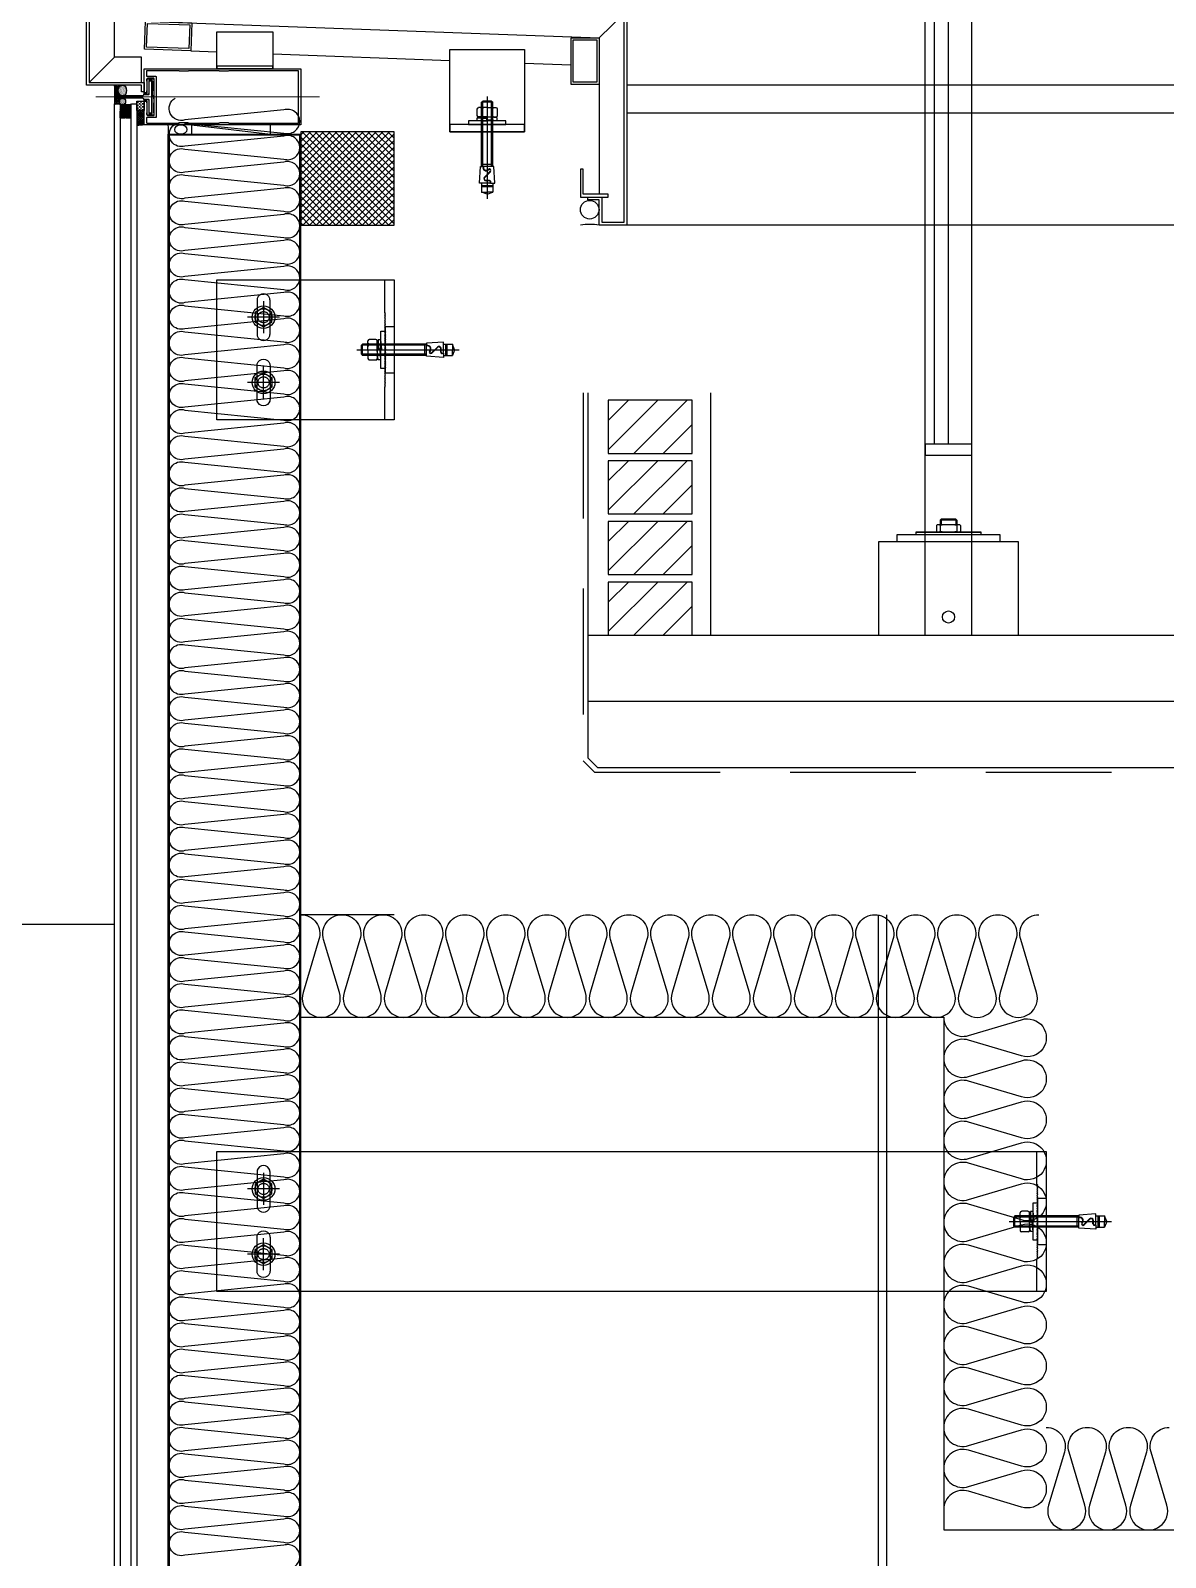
# Model space of a CAD drawing. Header units: millimetres. Extents: x 17311 to 801382, y -242618 to -104888.
# Drawn here: x 78705 to 79923, y -144168 to -142529 of the extents above; entities that cross this region are included whole.
import ezdxf

# ---------------------------------------------------------------- set-up
doc = ezdxf.new("R2010")
doc.units = ezdxf.units.MM
doc.header["$LTSCALE"] = 250
for name, pattern in [('CENTER2', [28.575, 19.05, -3.175, 3.175, -3.175]), ('HID', [2.8, 1.8, -1]), ('HIDDEN', [9.525, 6.35, -3.175])]:
    doc.linetypes.add(name, pattern=pattern)
for name, color, linetype in [('A-CEIL_EL', 8, 'Continuous'), ('A-ELE-8', 8, 'Continuous'), ('A-ETC', 8, 'Continuous'), ('A-ETC-8', 8, 'Continuous'), ('A-FIN', 6, 'Continuous'), ('A-FIN-8', 8, 'Continuous'), ('A-FIN-9', 7, 'Continuous'), ('A-HAT', 252, 'Continuous'), ('A-HAT-WIREMESH', 9, 'g_mesh'), ('A-WALL', 3, 'Continuous'), ('A-WIN', 4, 'Continuous'), ('A-WP', 1, 'HID'), ('B-AR', 7, 'Continuous'), ('EGI', 6, 'Continuous'), ('fastener', 1, 'Continuous'), ('GLASS', 7, 'Continuous'), ('ISL', 251, 'Continuous'), ('polyamide', 6, 'Continuous'), ('S-TEEL', 4, 'Continuous'), ('SEALANT', 252, 'Continuous'), ('W200', 7, 'Continuous')]:
    doc.layers.add(name, color=color, linetype=linetype)
doc.layers.add('CEN', color=1, linetype='Continuous', lineweight=9)
doc.styles.add('Gdim', font='')
doc.styles.get('Gdim').set_extended_font_data('Dotum')
doc.linetypes.add('g_mesh', pattern='A,10,-0.8,["X",Gdim,S=0.6,R=0,X=-0.15,Y=-0.3],-0.8', length=11.6)
pattern_1 = [(90, (-425974.36132, 38655.42335), (-0.15875, 0.079375), [0, -0.15875])]

# ---------------------------------------------------------------- blocks, each defined once
blk = doc.blocks.new('A$Cd1522425')
at = {"layer": 'GLASS', "transparency": 33554687}
h = blk.add_hatch(dxfattribs=at)
h.set_pattern_fill('ANSI37', color=253, scale=10, angle=90, style=0)
h.set_pattern_definition([(315, (-508016.3903, -48556.2235), (0.8838834765, 0.8838834765), []), (45, (-508016.3903, -48556.2235), (-0.8838834765, 0.8838834765), [])])
h.paths.add_polyline_path([(38, -8.5, -0.198912), (38.3, -7.8, -0.112366), (25.7, -7.8, -0.198912), (26, -8.5), (26, -15.5), (27.1, -15.5), (27.1, -16.2, -0.414214), (27.8, -15.5), (36.3, -15.5, -0.414035), (37, -16.2), (37, -15.5), (38, -15.5)])
at = {"layer": 'SEALANT', "transparency": 33554687}
h = blk.add_hatch(dxfattribs=at)
h.set_pattern_fill('DOTS', color=253, scale=0.5)
h.set_pattern_definition([(360, (-494319.9528, 247536.4127), (0.396875, 0.79375), [0, -0.79375])])
edge = h.paths.add_edge_path()
edge.add_line((28.6, 1.5), (27.7, 1.6))
edge.add_line((27.7, 1.6), (26.8, 1.9))
edge.add_line((26.8, 1.9), (26, 2.3))
edge.add_line((26, 2.3), (25.3, 2.9))
edge.add_line((25.3, 2.9), (24.7, 3.6))
edge.add_line((24.7, 3.6), (24.2, 4.5))
edge.add_line((24.2, 4.5), (23.9, 5.4))
edge.add_line((23.9, 5.4), (23.8, 6.4))
edge.add_line((23.8, 6.4), (23.8, 7.4))
edge.add_line((23.8, 7.4), (23.9, 8.3))
edge.add_line((23.9, 8.3), (24.2, 9.3))
edge.add_line((24.2, 9.3), (24.7, 10.1))
edge.add_line((24.7, 10.1), (25.3, 10.8))
edge.add_line((25.3, 10.8), (26, 11.4))
edge.add_line((26, 11.4), (26.8, 11.9))
edge.add_line((26.8, 11.9), (27.7, 12.2))
edge.add_line((27.7, 12.2), (28.6, 12.2))
edge.add_line((28.6, 12.2), (28.6, 12.5))
edge.add_line((28.6, 12.5), (20, 12.5))
edge.add_arc((-80.5, 2), 101, -5.8538, 5.9479, ccw=False)
edge.add_arc((21, -8.5), 1, 90, 169.4027, ccw=False)
edge.add_line((21, -7.5), (25, -7.5))
edge.add_arc((33.7, 29.5), 38.1, 256.7521, 258.294)
edge.add_line((26, -7.7), (26, -1.5))
edge.add_line((26, -1.5), (24.2, -1.5))
edge.add_arc((24.2, 0), 1.5, 89.9999, 269.9999, ccw=False)
edge.add_line((24.2, 1.5), (28.6, 1.5))
h = blk.add_hatch(dxfattribs=at)
h.set_pattern_fill('DOTS', color=253, scale=0.5)
h.set_pattern_definition([(360, (-494319.9528, 247536.4127), (0.396875, 0.79375), [0, -0.79375])])
edge = h.paths.add_edge_path()
edge.add_line((24.7, 10.1), (25.3, 10.8))
edge.add_line((25.3, 10.8), (25.3, 10.8))
edge.add_line((25.3, 10.8), (26.9, 11.9))
edge.add_line((26.9, 11.9), (28.6, 12.5))
edge.add_line((28.6, 12.5), (20, 12.5))
edge.add_arc((-80.5, 2), 101, -5.8538, 5.9479, ccw=False)
edge.add_arc((21, -8.5), 1, 90, 169.4027, ccw=False)
edge.add_line((21, -7.5), (25, -7.5))
edge.add_arc((33.7, 29.5), 38.1, 256.7521, 258.294)
edge.add_line((26, -7.7), (26, -1.5))
edge.add_line((26, -1.5), (24.2, -1.5))
edge.add_arc((24.2, 0), 1.5, 89.9999, 269.9999, ccw=False)
edge.add_line((24.2, 1.5), (28.6, 1.5))
edge.add_arc((28.7, 6.2), 4.72, 214.6155, 269.1974, ccw=False)
edge.add_line((24.8, 3.5), (24.8, 3.5))
edge.add_line((24.8, 3.5), (24.7, 3.6))
edge.add_line((24.7, 3.6), (24.2, 4.5))
edge.add_line((24.2, 4.5), (23.9, 5.4))
edge.add_line((23.9, 5.4), (23.8, 6.4))
edge.add_line((23.8, 6.4), (23.8, 7.4))
edge.add_line((23.8, 7.4), (23.9, 8.3))
edge.add_line((23.9, 8.3), (24.2, 9.3))
edge.add_line((24.2, 9.3), (24.7, 10.1))
at = {"layer": 'SEALANT'}
h = blk.add_hatch(dxfattribs=at)
h.set_pattern_fill('DOTS', color=8, scale=10, angle=248.1986)
h.set_pattern_definition([(248.1986, (-594092.2372, -85667.5494), (0.4642384319, -0.52226806176), [0, -0.625])])
edge = h.paths.add_edge_path()
edge.add_ellipse((28.6, 6.9), major_axis=(0, 5.37), ratio=0.906309, start_angle=0, end_angle=360, ccw=False)
at = {"layer": 'SEALANT', "transparency": 33554687}
h = blk.add_hatch(dxfattribs=at)
h.set_pattern_fill('DOTS', color=253, scale=0.1, angle=270)
h.set_pattern_definition(pattern_1)
h.paths.add_polyline_path([(52.1, 2.7), (53.9, 2.7), (53.9, 3), (53.9, 3.8), (53.9, 4.5), (52.5, 4.5, -0.362029), (52, 4.9, -0.057613), (51.7, 2.5), (51.9, 2.7, -0.198912)])
at = {"layer": 'SEALANT'}
h = blk.add_hatch(dxfattribs=at)
h.set_pattern_fill('DOTS', color=8, scale=10, angle=248.1986)
h.set_pattern_definition([(248.1986, (-594092.2372, -85669.5494), (0.4642384319, -0.52226806176), [0, -0.625])])
edge = h.paths.add_edge_path()
edge.add_ellipse((28.6, -4.9), major_axis=(0, -3.37), ratio=1, start_angle=0, end_angle=360)
h = blk.add_hatch(dxfattribs=at)
h.set_pattern_fill('DASH', color=253, scale=0.5, angle=90, style=0)
h.set_pattern_definition([(270, (-531570.1055, 15906.2038), (1.5875, -1.5875), [1.5875, -1.5875])])
h.paths.add_polyline_path([(52, -14.5), (44, -14.5), (44, -4.5), (52, -4.5)])
at = {"layer": 'SEALANT', "transparency": 33554687}
h = blk.add_hatch(dxfattribs=at)
h.set_pattern_fill('ANSI37', color=253, scale=0.5)
h.set_pattern_definition([(225, (-449317.0087, -72922.338), (1.122532015, -1.122532015), []), (315, (-449317.0087, -72922.338), (1.122532015, 1.122532015), [])])
h.paths.add_polyline_path([(52, -14.5), (44, -14.5), (44, -31, -0.032752), (52, -30)])
h = blk.add_hatch(dxfattribs=at)
h.set_pattern_fill('DOTS', color=253, scale=0.1, angle=90)
h.set_pattern_definition(pattern_1)
h.paths.add_polyline_path([(52.1, -2.7), (53.9, -2.7), (53.9, -2.9), (53.9, -3.8), (53.9, -4.5), (52.5, -4.5, 0.362029), (52, -4.9, 0.057613), (51.7, -2.5), (51.9, -2.7, 0.198912)])
at = {"layer": 'B-AR'}
for points in [[(56.4, 2.7, 0.414214), (57.4, 3.7), (57.4, 4.6, -0.298217), (57.1, 5.1, -0.298217), (57.4, 5.5), (57.4, 16.3, -0.298217), (57.1, 16.8, -0.414214), (57.6, 17.3), (59.6, 17.3, -0.414214), (60.1, 16.8, -0.236068), (59.9, 16.4), (59.9, 0.4, -0.236068), (60.1, 0, -0.236068), (59.9, -0.4), (59.9, -16.4, -0.236068), (60.1, -16.8, -0.414214), (59.6, -17.3), (57.6, -17.3, -0.414214), (57.1, -16.8, -0.298217), (57.4, -16.3), (57.4, -5.5, -0.298217), (57.1, -5.1, -0.298217), (57.4, -4.6), (57.4, -3.7, 0.414214), (56.4, -2.7), (52.1, -2.7, -0.198912), (51.9, -2.7), (51, -1.8, 0.198911), (50.3, -1.5), (24.2, -1.5, -0.414214), (22.7, 0, -0.414214), (24.2, 1.5), (50.3, 1.5, 0.198912), (51, 1.8), (51.7, 2.5, -0.198912), (52.4, 2.7)], [(54.7, -19, 0.414214), (55.7, -20), (62, -20, 0.414214), (62.5, -19.5), (62.5, 19.5, 0.414214), (62, 20), (55.7, 20, 0.414214), (54.7, 19), (54.7, 4.7, -0.414214), (54.5, 4.5), (52.5, 4.5, -0.414214), (52, 5), (52, 30), (220, 30), (220, -30), (52, -30), (52, -5, -0.414214), (52.5, -4.5), (54.5, -4.5, -0.414214), (54.7, -4.7)], [(89.4, 28), (54.8, 28, 0.414214), (54.3, 27.5), (54.3, 22.7, 0.414214), (54.8, 22.2), (64.2, 22.2, -0.414214), (64.7, 21.7), (64.7, -21.7, -0.414214), (64.2, -22.2), (54.8, -22.2, 0.414214), (54.3, -22.7), (54.3, -27.5, 0.414214), (54.8, -28), (89.4, -28), (89.9, -27.5), (99.1, -27.5), (99.6, -28), (132.4, -28), (132.9, -27.5), (142.1, -27.5), (142.6, -28), (217, -28, 0.414214), (217.5, -27.5), (217.5, 27.5, 0.414214), (217, 28), (142.6, 28), (142.1, 27.5), (132.9, 27.5), (132.4, 28), (99.6, 28), (99.1, 27.5), (89.9, 27.5)]]:
    blk.add_lwpolyline(points, format="xyb", close=True, dxfattribs=at)
at = {"layer": 'CEN', "ltscale": 0.005}
blk.add_line((240, 0), (0, 0), dxfattribs=at)
at = {"layer": 'GLASS', "color": 1, "linetype": 'Continuous'}
for p, q in [((26.8, -15.5, 0), (26.8, -22.5, 0)), ((37.2, -15.5, 0), (37.2, -22.5, 0))]:
    blk.add_line(p, q, dxfattribs=at)
at = {"layer": 'GLASS', "color": 1, "linetype": 'Continuous', "elevation": 0}
blk.add_lwpolyline([(38, -8.5, -0.198912), (38.3, -7.8, -0.112366), (25.7, -7.8, -0.198912), (26, -8.5), (26, -15.5), (27.1, -15.5), (27.1, -16.2, -0.414214), (27.8, -15.5), (36.3, -15.5, -0.414035), (37, -16.2), (37, -15.5), (38, -15.5)], format="xyb", close=True, dxfattribs=at)
for points in [[(27.1, -15.5), (27.1, -22.5), (26, -22.5), (26, -15.5)], [(37, -15.5), (37, -22.5), (38, -22.5), (38, -15.5)]]:
    blk.add_lwpolyline(points, close=True, dxfattribs=at)
for points in [[(37, -16.2, 0.414214), (36.3, -15.5), (27.8, -15.5, 0.414214), (27.1, -16.2), (27.1, -22, 0.414214), (27.6, -22.5), (31.5, -22.5), (32, -22), (32.5, -22.5), (36.5, -22.5, 0.414214), (37, -22), (37, -16.2)], [(36.5, -16.2), (36.5, -21.8, -0.414214), (36.3, -22), (27.8, -22, -0.414214), (27.6, -21.8), (27.6, -16.2, -0.414214), (27.8, -16), (36.3, -16, -0.414214), (36.5, -16.2)]]:
    blk.add_lwpolyline(points, format="xyb", dxfattribs=at)
at = {"layer": 'GLASS', "color": 8, "linetype": 'Continuous'}
for centre in [(28.4, -16.7, 0), (29.8, -16.7, 0), (31.2, -16.7, 0), (32.8, -16.7, 0), (34.2, -16.7, 0), (35.8, -16.7, 0), (28.4, -18.2, 0), (28.4, -19.7, 0), (28.4, -21.2, 0), (29.8, -18.2, 0), (29.8, -19.7, 0), (29.8, -21.2, 0), (31.2, -18.2, 0), (31.2, -19.7, 0), (31.2, -21.2, 0), (32.8, -18.2, 0), (32.8, -19.7, 0), (32.8, -21.2, 0), (34.2, -18.2, 0), (34.2, -19.7, 0), (34.2, -21.2, 0), (35.8, -18.2, 0), (35.8, -19.7, 0), (35.8, -21.2, 0)]:
    blk.add_circle(centre, 0.65, dxfattribs=at)
at = {"layer": 'polyamide', "color": 5}
blk.add_lwpolyline([(60.3, 17.8), (60.3, 0), (60.3, 17.8), (56.9, 17.8), (56.9, 3.5), (56.4, 3), (53.9, 3), (53.9, 3.8), (54.4, 4.3), (54.9, 4.3), (54.9, 6.4), (55.2, 6.7), (55.2, 17), (54.9, 17), (54.9, 19), (55.4, 19.5), (61.8, 19.5), (62.3, 19), (62.3, 17), (62, 17), (62, 6.5), (62.3, 6.5), (62.3, 2), (62, 2), (62, -2), (62.3, -2), (62.3, -6.5), (62, -6.5), (62, -17), (62.3, -17), (62.3, -19), (61.8, -19.5), (55.4, -19.5), (54.9, -19), (54.9, -17), (55.2, -17), (55.2, -6.7), (54.9, -6.4), (54.9, -4.3), (54.4, -4.3), (53.9, -3.8), (53.9, -2.9), (56.4, -2.9), (56.9, -3.4), (56.9, -17.8), (60.3, -17.8), (60.3, 0)], dxfattribs=at)
at = {"layer": 'SEALANT', "color": 4, "elevation": 0}
blk.add_lwpolyline([(20, -8.5, 0.051914), (20, 12.5)], format="xyb", dxfattribs=at)
at = {"layer": 'SEALANT', "color": 4}
blk.add_lwpolyline([(52, -14.5), (44, -14.5), (44, -4.5), (52, -4.5)], close=True, dxfattribs=at)
blk.add_lwpolyline([(52, -30, 0.032752), (44, -31)], format="xyb", dxfattribs=at)
at = {"layer": 'SEALANT', "color": 8}
for centre, start, end in [((40.6, 5.1), 346.7784, 359.2245), ((40.6, -5.1), 0.7755, 13.2216)]:
    blk.add_arc(centre, 11.4, start, end, dxfattribs=at)
at = {"layer": 'SEALANT', "color": 4, "extrusion": (0, 0, -1)}
blk.add_ellipse((28.6, 6.9), major_axis=(0, 5.37), ratio=0.906309, dxfattribs=at)
at = {"layer": 'SEALANT', "color": 4}
blk.add_ellipse((28.6, -4.9, 0), major_axis=(0, -3.37), ratio=1, dxfattribs=at)
blk = doc.blocks.new('m12 set anchor')
at = {"layer": 'A-ETC-8'}
for p, q in [((-4.8, 21), (-6, 19.8)), ((-6, 19.8), (6, 19.8)), ((-6, -49), (-6, 19.8)), ((-4.8, 21), (4.8, 21)), ((-4.8, -49), (-4.8, 21)), ((0, 26), (0, -84)), ((6, 19.8), (4.8, 21)), ((4.8, -49), (4.8, 21)), ((6, -49), (6, 19.8)), ((-11, 5.5), (-11, 12.5)), ((-10.8, 3), (-0.5, 4)), ((-10.8, 0), (-10.8, 3)), ((-10.8, 0), (-0.5, 1)), ((-10.8, 0), (0.5, 0)), ((0, 14), (-9.5, 14)), ((0, 4), (-9.5, 4)), ((-5.5, 5.5), (-5.5, 12.5)), ((-0.5, 1), (-0.5, 4)), ((10.7, 3), (-0.5, 3)), ((0, 14), (9.5, 14)), ((0, 4), (9.5, 4)), ((0.5, 2), (10.7, 3)), ((0.5, -1), (0.5, 2)), ((0.5, -1), (10.7, 0)), ((5.5, 5.5), (5.5, 12.5)), ((10.7, 0), (10.7, 3)), ((11, 5.5), (11, 12.5)), ((-8.2, -67), (-7, -49)), ((-7, -49), (0, -49)), ((6, -46.6), (-6, -46.6)), ((0, -49), (3.9, -49)), ((7, -49), (4.4, -49)), ((8.2, -67), (7, -49)), ((2.6, -60.8), (-3.6, -54.7)), ((2.9, -60.5), (-3.2, -54.4)), ((-2.4, -64.1), (1.2, -64.1)), ((-2.4, -64.6), (1.2, -64.6)), ((-3.6, -67), (-8.2, -67)), ((-6, -67), (-6, -76.6)), ((6, -69.4), (-6, -69.4)), ((6, -70.6), (-6, -70.6)), ((0, -79), (-6, -76.6)), ((-6, -76.6), (0, -76.6)), ((-2.4, -67), (0, -67)), ((0, -67), (8.2, -67)), ((6, -76.6), (0, -76.6)), ((0, -79), (6, -76.6)), ((6, -67), (6, -76.6))]:
    blk.add_line(p, q, dxfattribs=at)
for centre, radius, start, end in [((-9.5, 12.5), 1.47, 90, 180), ((-9.5, 5.5), 1.47, 180, 270), ((-7, 12.5), 1.47, 0, 90), ((-7, 5.5), 1.47, 270, 0), ((-4, 12.5), 1.47, 90, 180), ((-4, 5.5), 1.47, 180, 270), ((4, 12.5), 1.47, 0, 90), ((4, 5.5), 1.47, 270, 0), ((7, 12.5), 1.47, 90, 180), ((7, 5.5), 1.47, 180, 270), ((9.5, 12.5), 1.47, 0, 90), ((9.5, 5.5), 1.47, 270, 0), ((1, -50.1), 3.6, 225, 18.0378), ((1, -50.1), 3.12, 225, 20.9333), ((-2.4, -53.5), 1.68, 45, 225), ((-2.4, -65.8), 1.68, 90, 225.5847), ((-2.4, -53.5), 1.2, 45, 225), ((-2.4, -65.8), 1.2, 90, 270), ((1.2, -62.2), 2.4, 270, 45), ((1.2, -62.2), 1.92, 270, 45)]:
    blk.add_arc(centre, radius, start, end, dxfattribs=at)
blk = doc.blocks.new('A$C34c8856c')
at = {"layer": 'fastener', "linetype": 'CENTER2'}
for p, q in [((-140, 52.2, 0), (-140, 17.8, 0)), ((-122.8, 35, 0), (-157.2, 35, 0)), ((-140, -52.2, 0), (-140, -17.8, 0)), ((-122.8, -35, 0), (-157.2, -35, 0))]:
    blk.add_line(p, q, dxfattribs=at)
at = {"layer": 'fastener'}
for points in [[(-140, 45.4), (-149, 40.2), (-149, 29.8), (-140, 24.6), (-131, 29.8), (-131, 40.2)], [(-140, -45.4), (-149, -40.2), (-149, -29.8), (-140, -24.6), (-131, -29.8), (-131, -40.2)]]:
    blk.add_lwpolyline(points, close=True, dxfattribs=at)
for centre, radius in [((-140, 35, 0), 12.2), ((-140, 35, 0), 9), ((-140, -35, 0), 12.2), ((-140, -35, 0), 9)]:
    blk.add_circle(centre, radius, dxfattribs=at)
at = {"layer": 'fastener', "linetype": 'HIDDEN'}
for centre in [(-140, 35, 0), (-140, -35, 0)]:
    blk.add_circle(centre, 6, dxfattribs=at)
at = {"layer": 'S-TEEL'}
for points in [[(-190, 75), (0, 75), (0, -75), (-190, -75)], [(-14, -20), (-14, 20), (-10, 20), (-9, 19), (-10, 18), (-9, 17), (-10, 16), (-9, 15), (-10, 14), (-9, 13), (-10, 12), (-9, 11), (-10, 10), (-9, 9), (-10, 8), (-9, 7), (-10, 6), (-9, 5), (-10, 4), (-9, 3), (-10, 2), (-9, 1), (-10, 0), (-9, -1), (-10, -2), (-9, -3), (-10, -4), (-9, -5), (-10, -6), (-9, -7), (-10, -8), (-9, -9), (-10, -10), (-9, -11), (-10, -12), (-9, -13), (-10, -14), (-9, -15), (-10, -16), (-9, -17), (-10, -18), (-9, -19), (-10, -20)]]:
    blk.add_lwpolyline(points, close=True, dxfattribs=at)
blk.add_lwpolyline([(-10, 40), (-10, 75), (0, 75), (0, -75), (-10, -75), (-10, -40), (-9, -39), (-10, -38), (-9, -37), (-10, -36), (-9, -35), (-10, -34), (-9, -33), (-10, -32), (-9, -31), (-10, -30), (-9, -29), (-10, -28), (-9, -27), (-10, -26), (-9, -25), (-10, -24), (-9, -23), (-10, -22), (-9, -21), (-10, -20), (-9, -19), (-10, -18), (-9, -17), (-10, -16), (-9, -15), (-10, -14), (-9, -13), (-10, -12), (-9, -11), (-10, -10), (-9, -9), (-10, -8), (-9, -7), (-10, -6), (-9, -5), (-10, -4), (-9, -3), (-10, -2), (-9, -1), (-10, 0), (-9, 1), (-10, 2), (-9, 3), (-10, 4), (-9, 5), (-10, 6), (-9, 7), (-10, 8), (-9, 9), (-10, 10), (-9, 11), (-10, 12), (-9, 13), (-10, 14), (-9, 15), (-10, 16), (-9, 17), (-10, 18), (-9, 19), (-10, 20), (-9, 21), (-10, 22), (-9, 23), (-10, 24), (-9, 25), (-10, 26), (-9, 27), (-10, 28), (-9, 29), (-10, 30), (-9, 31), (-10, 32), (-9, 33), (-10, 34), (-9, 35), (-10, 36), (-9, 37), (-10, 38), (-9, 39), (-10, 40)], dxfattribs=at)
for points in [[(-146.7, 15, 0.745357), (-133.3, 15, 0.072565), (-133, 17), (-133, 53, 0.072565), (-133.3, 55, 0.745355), (-146.7, 55, 0.072565), (-147, 53), (-147, 17, 0.072565)], [(-146.7, -15, -0.745357), (-133.3, -15, -0.072565), (-133, -17), (-133, -53, -0.072565), (-133.3, -55, -0.745355), (-146.7, -55, -0.072565), (-147, -53), (-147, -17, -0.072565)]]:
    blk.add_lwpolyline(points, format="xyb", close=True, dxfattribs=at)
at = {"layer": 'S-TEEL', "color": 1}
blk.add_lwpolyline([(0, -25), (-9, -25), (-9, 25), (0, 25)], close=True, dxfattribs=at)
at = {"layer": 'fastener', "rotation": 90}
blk.add_blockref('m12 set anchor', (-14, 0), dxfattribs=at)
blk = doc.blocks.new('M12-STUD ANCHOR')
at = {"layer": 'A-ETC-8'}
for p, q in [((22.7, 48), (23.9, 49.2)), ((33.5, 49.2), (23.9, 49.2)), ((23.9, -20.8), (23.9, 49.2)), ((28.7, 54.2), (28.7, -55.8)), ((33.5, 49.2), (34.7, 48)), ((33.5, -20.8), (33.5, 49.2)), ((17.8, 33.7), (17.8, 40.7)), ((28.7, 42.2), (19.2, 42.2)), ((34.7, 48), (22.7, 48)), ((22.7, -20.8), (22.7, 48)), ((23.3, 33.7), (23.3, 40.7)), ((28.7, 42.2), (38.2, 42.2)), ((34.2, 33.7), (34.2, 40.7)), ((34.7, -20.8), (34.7, 48)), ((39.7, 33.7), (39.7, 40.7)), ((28.2, 30.2), (18, 31.2)), ((18, 28.2), (18, 31.2)), ((18, 31.2), (29.2, 31.2)), ((28.2, 27.2), (18, 28.2)), ((28.7, 32.2), (19.2, 32.2)), ((28.2, 27.2), (28.2, 30.2)), ((39.5, 28.2), (28.2, 28.2)), ((28.7, 32.2), (38.2, 32.2)), ((29.2, 29.2), (29.2, 32.2)), ((39.5, 31.2), (29.2, 32.2)), ((39.5, 28.2), (29.2, 29.2)), ((39.5, 28.2), (39.5, 31.2)), ((20.5, -38.8), (21.7, -20.8)), ((21.7, -20.8), (24.3, -20.8)), ((22.7, -18.4), (34.7, -18.4)), ((28.7, -20.8), (24.8, -20.8)), ((25.8, -32.3), (32, -26.1)), ((26.2, -32.6), (32.3, -26.5)), ((35.7, -20.8), (28.7, -20.8)), ((36.9, -38.8), (35.7, -20.8)), ((28.7, -38.8), (20.5, -38.8)), ((22.7, -38.8), (22.7, -48.4)), ((22.7, -41.2), (34.7, -41.2)), ((22.7, -42.4), (34.7, -42.4)), ((22.7, -48.4), (28.7, -48.4)), ((28.7, -50.8), (22.7, -48.4)), ((31.1, -35.9), (27.5, -35.9)), ((31.1, -36.4), (27.5, -36.4)), ((31.1, -38.8), (28.7, -38.8)), ((28.7, -50.8), (34.7, -48.4)), ((34.7, -48.4), (28.7, -48.4)), ((32.3, -38.8), (36.9, -38.8)), ((34.7, -38.8), (34.7, -48.4))]:
    blk.add_line(p, q, dxfattribs=at)
for centre, radius, start, end in [((19.2, 40.7), 1.47, 90, 180), ((19.2, 33.7), 1.47, 180, 270), ((21.8, 40.7), 1.47, 360, 90), ((21.8, 33.7), 1.47, 270, 360), ((24.7, 40.7), 1.47, 90, 180), ((24.7, 33.7), 1.47, 180, 270), ((32.8, 40.7), 1.47, 360, 90), ((32.8, 33.7), 1.47, 270, 360), ((35.7, 40.7), 1.47, 90, 180), ((35.7, 33.7), 1.47, 180, 270), ((38.2, 40.7), 1.47, 360, 90), ((38.2, 33.7), 1.47, 270, 360), ((27.7, -21.9), 3.6, 161.9622, 315), ((27.7, -21.9), 3.12, 159.0667, 315), ((27.5, -34), 2.4, 135, 270), ((27.5, -34), 1.92, 135, 270), ((31.1, -25.3), 1.68, 315, 135), ((31.1, -25.3), 1.2, 315, 135), ((31.1, -37.6), 1.68, 314.4153, 90), ((31.1, -37.6), 1.2, 270, 90)]:
    blk.add_arc(centre, radius, start, end, dxfattribs=at)
blk = doc.blocks.new('A$C7453124a')
at = {"layer": 'A-ETC-8'}
for points in [[(-40, 88.4), (40, 88.4), (40, 0), (-40, 0)], [(-40, 8), (-40, 0), (40, 0), (40, 8)], [(-20, 8), (20, 8), (20, 12), (-20, 12)]]:
    blk.add_lwpolyline(points, close=True, dxfattribs=at)
blk.add_blockref('M12-STUD ANCHOR', (-28.7, -16.2), dxfattribs=at)
blk = doc.blocks.new('A$C1732944b')
at = {"layer": 'A-ETC-8'}
for p, q in [((-550, -10.1), (-577, 16.9)), ((-30, -29.1), (-3, -3)), ((-467.9, -43.1), (-440, -44.1)), ((-380, -46.3), (-190, -53.3)), ((-577, -77), (-550, -50)), ((-110, -56.2), (-60, -58))]:
    blk.add_line(p, q, dxfattribs=at)
for points in [[(-550, -10.1), (-30, -29.1), (-30, -197)], [(-521, -77), (-521, -50), (-550, -50), (-550, -10.1)]]:
    blk.add_lwpolyline(points, dxfattribs=at)
for points in [[(-516.8, -11.3), (-466.8, -13.1), (-467.9, -43.1), (-517.9, -41.3)], [(-514.6, -13.7), (-469.2, -15.3), (-470.1, -40.7), (-515.5, -39)], [(-440, -22.5), (-380, -22.5), (-380, -62.5), (-440, -62.5)], [(-30, -29.1), (-30, -79.1), (-60, -79.1), (-60, -29.1)], [(-32.3, -31.4), (-32.3, -76.8), (-57.7, -76.8), (-57.7, -31.4)], [(-440, -62.5), (-380, -62.5), (-380, -59.5), (-440, -59.5)], [(-50, -200), (-20, -200), (-20, -197), (-47, -197), (-47, -170), (-50, -170)]]:
    blk.add_lwpolyline(points, close=True, dxfattribs=at)
blk.add_arc((-40, -293.7), 64.5, 81.0843, 98.9157, dxfattribs=at)
blk.add_ellipse((-40, -213.5), major_axis=(0, 10), ratio=0.999542, dxfattribs=at)
at = {"layer": 'A-FIN-9'}
blk.add_lwpolyline([(-521, -87.2), (-521, -80), (-580, -80), (-580, 20), (0, 0), (0, -230), (-30, -230), (-30, -203), (-42, -203), (-42, -200), (-27, -200), (-27, -227), (-3, -227), (-3, -2.9), (-577, 16.9), (-577, -77), (-518, -77), (-518, -87.2)], close=True, dxfattribs=at)
at = {"layer": 'A-ETC-8'}
blk.add_blockref('A$C7453124a', (-150, -130), dxfattribs=at)
blk = doc.blocks.new('옥탑난간')
at = {"layer": 'A-ELE-8'}
for p, q in [((-25, 0), (-25, 1188)), ((-15, 205), (-15, 1188)), ((0, 205), (0, 1188)), ((25, 0), (25, 1188)), ((-13, 117.5), (-13, 111.5)), ((11, 118.5), (-11, 118.5)), ((-9, 123.5), (-8, 124.5)), ((-9, 123.5), (-9, 111.5)), ((9, 123.5), (-9, 123.5)), ((8, 124.5), (-8, 124.5)), ((-8, 124.5), (-8, 118.5)), ((8, 124.5), (9, 123.5)), ((8, 124.5), (8, 118.5)), ((9, 123.5), (9, 111.5)), ((13, 117.5), (13, 111.5)), ((-35, 110.5), (35, 110.5))]:
    blk.add_line(p, q, dxfattribs=at)
for points in [[(25, 1200), (-25, 1200), (-25, 1188), (25, 1188)], [(25, 205), (-25, 205), (-25, 193), (25, 193)], [(75, 100), (-75, 100), (-75, 0), (75, 0)], [(55, 108), (55, 100), (-55, 100), (-55, 108)], [(35, 108), (35, 110.5), (-35, 110.5), (-35, 108)]]:
    blk.add_lwpolyline(points, close=True, dxfattribs=at)
blk.add_circle((0, 19.5), 6.5, dxfattribs=at)
for centre, radius, start, end in [((-11, 116), 2.5, 36.8699, 143.1301), ((0, 77.5), 41, 77.3196, 102.6804), ((11, 116), 2.5, 36.8699, 143.1301), ((-11, 113), 2.5, 216.8699, 323.1301), ((0, 151.5), 41, 257.3196, 282.6804), ((11, 113), 2.5, 216.8699, 323.1301), ((11, 113), 2.5, 216.8699, 323.1301)]:
    blk.add_arc(centre, radius, start, end, dxfattribs=at)
blk = doc.blocks.new('A$C1b60ea68')
at = {"layer": 'A-ELE-8', "color": 251}
blk.add_line((-85250, 11750), (-79900, 11750), dxfattribs=at)

msp = doc.modelspace()

# ---------------------------------------------------------------- hatches: boundary and pattern name
at = {"layer": 'A-ETC'}
h = msp.add_hatch(dxfattribs=at)
h.set_pattern_fill('ANSI37', color=251, scale=40, style=0)
h.set_pattern_definition([(45, (134639.827, -140425.7914), (-3.5355339, 3.5355339), []), (135, (134639.827, -140425.7914), (-3.5355339, -3.5355339), [])])
h.paths.add_polyline_path([(79095.3, -142738.1), (79095.3, -142638.1), (78995.3, -142638.1), (78995.3, -142738.1)])
at = {"layer": 'A-HAT', "lineweight": -3}
h = msp.add_hatch(dxfattribs=at)
h.set_pattern_fill('ANSI31', color=256, scale=7, style=0)
h.set_pattern_definition([(45, (-3760.723, -140604.51), (-15.715448, 15.715448), [])])
h.paths.add_polyline_path([(79415.3, -142926.1), (79325.3, -142926.1), (79325.3, -142983.1), (79415.3, -142983.1)])
h = msp.add_hatch(dxfattribs=at)
h.set_pattern_fill('ANSI31', color=256, scale=7, style=0)
h.set_pattern_definition([(45, (-3760.723, -140669.51), (-15.715448, 15.715448), [])])
h.paths.add_polyline_path([(79415.3, -142991.1), (79325.3, -142991.1), (79325.3, -143048.1), (79415.3, -143048.1)])
h = msp.add_hatch(dxfattribs=at)
h.set_pattern_fill('ANSI31', color=256, scale=7, style=0)
h.set_pattern_definition([(45, (-3760.723, -140734.51), (-15.715448, 15.715448), [])])
h.paths.add_polyline_path([(79415.3, -143056.1), (79325.3, -143056.1), (79325.3, -143113.1), (79415.3, -143113.1)])
h = msp.add_hatch(dxfattribs=at)
h.set_pattern_fill('ANSI31', color=256, scale=7, style=0)
h.set_pattern_definition([(45, (-3760.723, -140799.51), (-15.715448, 15.715448), [])])
h.paths.add_polyline_path([(79415.3, -143121.1), (79325.3, -143121.1), (79325.3, -143178.1), (79415.3, -143178.1)])

# ---------------------------------------------------------------- linework, layer by layer
at = {"layer": 'A-CEIL_EL'}
for p, q in [((79615.3, -144752.3), (79615.3, -143478.1)), ((79624.3, -144752.3), (79624.3, -143478.1))]:
    msp.add_line(p, q, dxfattribs=at)
at = {"layer": 'A-ELE-8'}
for p, q in [((148495.3, -142588.1), (79345.3, -142588.1)), ((148495.3, -142618.1), (79345.3, -142618.1)), ((148495.3, -142738.1), (79345.3, -142738.1))]:
    msp.add_line(p, q, dxfattribs=at)
at = {"layer": 'A-ETC', "color": 1, "elevation": 0}
msp.add_lwpolyline([(79095.3, -142738.1), (79095.3, -142638.1), (78995.3, -142638.1), (78995.3, -142738.1), (79095.3, -142738.1)], dxfattribs=at)
at = {"layer": 'A-FIN'}
for p, q in [((79435.3, -143178.1), (79435.3, -142918.1)), ((79303.3, -143178.1), (148687.3, -143178.1))]:
    msp.add_line(p, q, dxfattribs=at)
at = {"layer": 'A-FIN-8'}
for p, q in [((79303.3, -142918.1), (79303.3, -143309.9)), ((79313.5, -143320.1), (79303.3, -143309.9)), ((79313.5, -143320.1), (148677, -143320.1))]:
    msp.add_line(p, q, dxfattribs=at)
at = {"layer": 'A-HAT-WIREMESH', "ltscale": 0.6}
msp.add_line((79303.3, -143249.1), (148687.3, -143249.1), dxfattribs=at)
at = {"layer": 'A-WALL', "elevation": 0}
for points in [[(79325.3, -142926.1), (79325.3, -142983.1), (79415.3, -142983.1), (79415.3, -142926.1)], [(79325.3, -142991.1), (79325.3, -143048.1), (79415.3, -143048.1), (79415.3, -142991.1)], [(79325.3, -143056.1), (79325.3, -143113.1), (79415.3, -143113.1), (79415.3, -143056.1)], [(79325.3, -143121.1), (79325.3, -143178.1), (79415.3, -143178.1), (79415.3, -143121.1)]]:
    msp.add_lwpolyline(points, close=True, dxfattribs=at)
at = {"layer": 'A-WIN', "elevation": 0}
for points in [[(78801.3, -145179.6, -0.414214), (78800.3, -145180.6), (78796.3, -145180.6, -0.414214), (78795.3, -145179.6), (78795.3, -142609.1, -0.414214), (78796.3, -142608.1), (78800.3, -142608.1, -0.414214), (78801.3, -142609.1)], [(78819.3, -145179.6, -0.414214), (78818.3, -145180.6), (78814.3, -145180.6, -0.414214), (78813.3, -145179.6), (78813.3, -142609.1, -0.414214), (78814.3, -142608.1), (78818.3, -142608.1, -0.414214), (78819.3, -142609.1)]]:
    msp.add_lwpolyline(points, format="xyb", close=True, dxfattribs=at)
at = {"layer": 'A-WP', "ltscale": 0.3}
for p, q in [((79298.3, -142918.1), (79298.3, -143313)), ((79310.4, -143325.1), (79298.3, -143313)), ((79310.4, -143325.1), (148680.1, -143325.1))]:
    msp.add_line(p, q, dxfattribs=at)
at = {"layer": 'EGI', "color": 8}
for p, q in [((78877.9, -142630.6), (78962.9, -142640.6)), ((78994.1, -145128.1), (78994.1, -142670.6)), ((78995.3, -145128.1), (78995.3, -142670.6))]:
    msp.add_line(p, q, dxfattribs=at)
at = {"layer": 'EGI', "elevation": 0}
msp.add_lwpolyline([(78852.9, -142641.8, -0.414214), (78854.1, -142640.6), (78994.1, -142640.6, -0.414214), (78995.3, -142641.8), (78995.3, -142670.6), (78994.1, -142670.6), (78994.1, -142641.8), (78854.1, -142641.8), (78854.1, -145146.9), (78994.1, -145146.9), (78994.1, -145128.1), (78995.3, -145128.1), (78995.3, -145146.9, -0.414214), (78994.1, -145148.1), (78854.1, -145148.1, -0.414214), (78852.9, -145146.9), (78852.9, -142641.8)], format="xyb", dxfattribs=at)
at = {"layer": 'fastener', "linetype": 'CENTER2'}
for p, q in [((78955.3, -143755), (78955.3, -143789.5)), ((78972.5, -143772.3), (78938, -143772.3)), ((78955.3, -143859.5), (78955.3, -143825)), ((78972.5, -143842.3), (78938, -143842.3))]:
    msp.add_line(p, q, dxfattribs=at)
at = {"layer": 'fastener', "elevation": 0}
for points in [[(78955.3, -143761.9), (78946.3, -143767.1), (78946.3, -143777.5), (78955.3, -143782.7), (78964.3, -143777.5), (78964.3, -143767.1)], [(78955.3, -143852.7), (78946.3, -143847.5), (78946.3, -143837.1), (78955.3, -143831.9), (78964.3, -143837.1), (78964.3, -143847.5)]]:
    msp.add_lwpolyline(points, close=True, dxfattribs=at)
at = {"layer": 'fastener'}
for centre, radius in [((78955.3, -143772.3), 12.2), ((78955.3, -143772.3), 9), ((78955.3, -143842.3), 12.2), ((78955.3, -143842.3), 9)]:
    msp.add_circle(centre, radius, dxfattribs=at)
at = {"layer": 'fastener', "linetype": 'HIDDEN'}
for centre in [(78955.3, -143772.3), (78955.3, -143842.3)]:
    msp.add_circle(centre, 6, dxfattribs=at)
at = {"layer": 'ISL'}
msp.add_line((79095.3, -143478.1), (78995.3, -143478.1), dxfattribs=at)
at = {"layer": 'ISL', "elevation": 0}
for points in [[(78977.1, -144179.3, 0.509267), (78994.1, -144166.9, 0.509267), (78977.1, -144154.6), (78871, -144165.3, -1.372593), (78871, -144140.6), (78977.1, -144151.3, 0.509267), (78994.1, -144138.9, 0.509267), (78977.1, -144126.6), (78871, -144137.3, -1.372593), (78871, -144112.6), (78977.1, -144123.3, 0.509267), (78994.1, -144110.9, 0.509267), (78977.1, -144098.6), (78871, -144109.3, -1.372593), (78871, -144084.6), (78977.1, -144095.3, 0.509267), (78994.1, -144082.9, 0.509267), (78977.1, -144070.6), (78871, -144081.3, -1.372593), (78871, -144056.6), (78977.1, -144067.3, 0.509267), (78994.1, -144054.9, 0.509267), (78977.1, -144042.6), (78871, -144053.3, -1.372593), (78871, -144028.6), (78977.1, -144039.3, 0.509267), (78994.1, -144026.9, 0.509267), (78977.1, -144014.6), (78871, -144025.3, -1.372593), (78871, -144000.6), (78977.1, -144011.3, 0.509267), (78994.1, -143998.9, 0.509267), (78977.1, -143986.6), (78871, -143997.3, -1.372593), (78871, -143972.6), (78977.1, -143983.3, 0.509267), (78994.1, -143970.9, 0.509267), (78977.1, -143958.6), (78871, -143969.3, -1.372593), (78871, -143944.6), (78977.1, -143955.3, 0.509267), (78994.1, -143942.9, 0.509267), (78977.1, -143930.6), (78871, -143941.3, -1.372593), (78871, -143916.6), (78977.1, -143927.3, 0.509267), (78994.1, -143914.9, 0.509267), (78977.1, -143902.6), (78871, -143913.3, -1.372593), (78871, -143888.6), (78977.1, -143899.3, 0.509267), (78994.1, -143886.9, 0.509267), (78977.1, -143874.6), (78871, -143885.3, -1.372593), (78871, -143860.6), (78977.1, -143871.3, 0.509267), (78994.1, -143858.9, 0.509267), (78977.1, -143846.6), (78871, -143857.3, -1.372593), (78871, -143832.6), (78977.1, -143843.3, 0.509267), (78994.1, -143830.9, 0.509267), (78977.1, -143818.6), (78871, -143829.3, -1.372593), (78871, -143804.6), (78977.1, -143815.3, 0.509267), (78994.1, -143802.9, 0.509267), (78977.1, -143790.6), (78871, -143801.3, -1.372593), (78871, -143776.6), (78977.1, -143787.3, 0.509267), (78994.1, -143774.9, 0.509267), (78977.1, -143762.6), (78871, -143773.3, -1.372593), (78871, -143748.6), (78977.1, -143759.3, 0.509267), (78994.1, -143746.9, 0.509267), (78977.1, -143734.6), (78871, -143745.3, -1.372593), (78871, -143720.6), (78977.1, -143731.3, 0.509267), (78994.1, -143718.9, 0.509267), (78977.1, -143706.6), (78871, -143717.3, -1.372593), (78871, -143692.6), (78977.1, -143703.3, 0.509267), (78994.1, -143690.9, 0.509267), (78977.1, -143678.6), (78871, -143689.3, -1.372593), (78871, -143664.6), (78977.1, -143675.3, 0.509267), (78994.1, -143662.9, 0.509267), (78977.1, -143650.6), (78871, -143661.3, -1.372593), (78871, -143636.6), (78977.1, -143647.3, 0.509267), (78994.1, -143634.9, 0.509267), (78977.1, -143622.6), (78871, -143633.3, -1.372593), (78871, -143608.6), (78977.1, -143619.3, 0.509267), (78994.1, -143606.9, 0.509267), (78977.1, -143594.6), (78871, -143605.3, -1.372593), (78871, -143580.6), (78977.1, -143591.3, 0.509267), (78994.1, -143578.9, 0.509267), (78977.1, -143566.6), (78871, -143577.3, -1.372593), (78871, -143552.6), (78977.1, -143563.3, 0.509267), (78994.1, -143550.9, 0.509267), (78977.1, -143538.6), (78871, -143549.3, -1.372593), (78871, -143524.6), (78977.1, -143535.3, 0.509267), (78994.1, -143522.9, 0.509267), (78977.1, -143510.6), (78871, -143521.3, -1.372593), (78871, -143496.6), (78977.1, -143507.3, 0.509267), (78994.1, -143494.9, 0.509267), (78977.1, -143482.6), (78871, -143493.3, -1.372593), (78871, -143468.6), (78977.1, -143479.3, 0.509267), (78994.1, -143466.9, 0.509267), (78977.1, -143454.6), (78871, -143465.3, -1.372593), (78871, -143440.6), (78977.1, -143451.3, 0.509267), (78994.1, -143438.9, 0.509267), (78977.1, -143426.6), (78871, -143437.3, -1.372593), (78871, -143412.6), (78977.1, -143423.3, 0.509267), (78994.1, -143410.9, 0.509267), (78977.1, -143398.6), (78871, -143409.3, -1.372593), (78871, -143384.6), (78977.1, -143395.3, 0.509267), (78994.1, -143382.9, 0.509267), (78977.1, -143370.6), (78871, -143381.3, -1.372593), (78871, -143356.6), (78977.1, -143367.3, 0.509267), (78994.1, -143354.9, 0.509267), (78977.1, -143342.6), (78871, -143353.3, -1.372593), (78871, -143328.6), (78977.1, -143339.3, 0.509267), (78994.1, -143326.9, 0.509267), (78977.1, -143314.6), (78871, -143325.3, -1.372593), (78871, -143300.6), (78977.1, -143311.3, 0.509267), (78994.1, -143298.9, 0.509267), (78977.1, -143286.6), (78871, -143297.3, -1.372593), (78871, -143272.6), (78977.1, -143283.3, 0.509267), (78994.1, -143270.9, 0.509267), (78977.1, -143258.6), (78871, -143269.3, -1.372593), (78871, -143244.6), (78977.1, -143255.3, 0.509267), (78994.1, -143242.9, 0.509267), (78977.1, -143230.6), (78871, -143241.3, -1.372593), (78871, -143216.6), (78977.1, -143227.3, 0.509267), (78994.1, -143214.9, 0.509267), (78977.1, -143202.6), (78871, -143213.3, -1.372593), (78871, -143188.6), (78977.1, -143199.3, 0.509267), (78994.1, -143186.9, 0.509267), (78977.1, -143174.6), (78871, -143185.3, -1.372593), (78871, -143160.6), (78977.1, -143171.3, 0.509267), (78994.1, -143158.9, 0.509267), (78977.1, -143146.6), (78871, -143157.3, -1.372593), (78871, -143132.6), (78977.1, -143143.3, 0.509267), (78994.1, -143130.9, 0.509267), (78977.1, -143118.6), (78871, -143129.3, -1.372593), (78871, -143104.6), (78977.1, -143115.3, 0.509267), (78994.1, -143102.9, 0.509267), (78977.1, -143090.6), (78871, -143101.3, -1.372593), (78871, -143076.6), (78977.1, -143087.3, 0.509267), (78994.1, -143074.9, 0.509267), (78977.1, -143062.6), (78871, -143073.3, -1.372593), (78871, -143048.6), (78977.1, -143059.3, 0.509267), (78994.1, -143046.9, 0.509267), (78977.1, -143034.6), (78871, -143045.3, -1.372593), (78871, -143020.6), (78977.1, -143031.3, 0.509267), (78994.1, -143018.9, 0.509267), (78977.1, -143006.6), (78871, -143017.3, -1.372593), (78871, -142992.6), (78977.1, -143003.3, 0.509267), (78994.1, -142990.9, 0.509267), (78977.1, -142978.6), (78871, -142989.3, -1.372593), (78871, -142964.6), (78977.1, -142975.3, 0.509267), (78994.1, -142962.9, 0.509267), (78977.1, -142950.6), (78871, -142961.3, -1.372593), (78871, -142936.6), (78977.1, -142947.3, 0.509267), (78994.1, -142934.9, 0.509267), (78977.1, -142922.6), (78871, -142933.3, -1.372593), (78871, -142908.6), (78977.1, -142919.3, 0.509267), (78994.1, -142906.9, 0.509267), (78977.1, -142894.6), (78871, -142905.3, -1.372593), (78871, -142880.6), (78977.1, -142891.3, 0.509267), (78994.1, -142878.9, 0.509267), (78977.1, -142866.6), (78871, -142877.3, -1.372593), (78871, -142852.6), (78977.1, -142863.3, 0.509267), (78994.1, -142850.9, 0.509267), (78977.1, -142838.6), (78871, -142849.3, -1.372593), (78871, -142824.6), (78977.1, -142835.3, 0.509267), (78994.1, -142822.9, 0.509267), (78977.1, -142810.6), (78871, -142821.3, -1.372593), (78871, -142796.6), (78977.1, -142807.3, 0.509267), (78994.1, -142794.9, 0.509267), (78977.1, -142782.6), (78871, -142793.3, -1.372593), (78871, -142768.6), (78977.1, -142779.3, 0.509267), (78994.1, -142766.9, 0.509267), (78977.1, -142754.6), (78871, -142765.3, -1.372593), (78871, -142740.6), (78977.1, -142751.3, 0.509267), (78994.1, -142738.9, 0.509267), (78977.1, -142726.6), (78871, -142737.3, -1.372593), (78871, -142712.6), (78977.1, -142723.3, 0.509267), (78994.1, -142710.9, 0.509267), (78977.1, -142698.6), (78871, -142709.3, -1.372593), (78871, -142684.6), (78977.1, -142695.3, 0.509267), (78994.1, -142682.9, 0.509267), (78977.1, -142670.6), (78871, -142681.3, -1.372593), (78871, -142656.6), (78977.1, -142667.3, 0.509267), (78994.1, -142654.9, 0.509267), (78977.1, -142642.6), (78871, -142653.3, -1.372593), (78871, -142628.6), (78977.1, -142639.3, 0.509267), (78994.1, -142626.9, 0.509267), (78977.1, -142614.6), (78871, -142625.3, -0.892217), (78860.4, -142601.8, -0.892217)], [(78995.3, -143478.1, -0.509267), (79014.7, -143504.8), (78997.8, -143561.5, 1.372593), (79036.7, -143561.5), (79019.8, -143504.8, -0.509267), (79039.3, -143478.1, -0.509267), (79058.7, -143504.8), (79041.8, -143561.5, 1.372593), (79080.7, -143561.5), (79063.8, -143504.8, -0.509267), (79083.3, -143478.1, -0.509267), (79102.7, -143504.8), (79085.8, -143561.5, 1.372593), (79124.7, -143561.5), (79107.8, -143504.8, -0.509267), (79127.3, -143478.1, -0.509267), (79146.7, -143504.8), (79129.8, -143561.5, 1.372593), (79168.7, -143561.5), (79151.8, -143504.8, -0.509267), (79171.3, -143478.1, -0.509267), (79190.7, -143504.8), (79173.8, -143561.5, 1.372593), (79212.7, -143561.5), (79195.8, -143504.8, -0.509267), (79215.3, -143478.1, -0.509267), (79234.7, -143504.8), (79217.8, -143561.5, 1.372593), (79256.7, -143561.5), (79239.8, -143504.8, -0.509267), (79259.3, -143478.1, -0.509267), (79278.7, -143504.8), (79261.8, -143561.5, 1.372593), (79300.7, -143561.5), (79283.8, -143504.8, -0.509267), (79303.3, -143478.1, -0.509267), (79322.7, -143504.8), (79305.8, -143561.5, 1.372593), (79344.7, -143561.5), (79327.8, -143504.8, -0.509267), (79347.3, -143478.1, -0.509267), (79366.7, -143504.8), (79349.8, -143561.5, 1.372593), (79388.7, -143561.5), (79371.8, -143504.8, -0.509267), (79391.3, -143478.1, -0.509267), (79410.7, -143504.8), (79393.8, -143561.5, 1.372593), (79432.7, -143561.5), (79415.8, -143504.8, -0.509267), (79435.3, -143478.1, -0.509267), (79454.7, -143504.8), (79437.8, -143561.5, 1.372593), (79476.7, -143561.5), (79459.8, -143504.8, -0.509267), (79479.3, -143478.1, -0.509267), (79498.7, -143504.8), (79481.8, -143561.5, 1.372593), (79520.7, -143561.5), (79503.8, -143504.8, -0.509267), (79523.3, -143478.1, -0.509267), (79542.7, -143504.8), (79525.8, -143561.5, 1.372593), (79564.7, -143561.5), (79547.8, -143504.8, -0.509267), (79567.3, -143478.1, -0.509267), (79586.7, -143504.8), (79569.8, -143561.5, 1.372593), (79608.7, -143561.5), (79591.8, -143504.8, -0.509267), (79611.3, -143478.1, -0.509267), (79630.7, -143504.8), (79613.8, -143561.5, 1.372593), (79652.7, -143561.5), (79635.8, -143504.8, -0.509267), (79655.3, -143478.1, -0.509267), (79674.7, -143504.8), (79657.8, -143561.5, 1.372593), (79696.7, -143561.5), (79679.8, -143504.8, -0.509267), (79699.3, -143478.1, -0.509267), (79718.7, -143504.8), (79701.8, -143561.5, 1.372593), (79740.7, -143561.5), (79723.8, -143504.8, -0.509267), (79743.3, -143478.1, -0.509267), (79762.7, -143504.8), (79745.8, -143561.5, 1.372593), (79784.7, -143561.5), (79767.8, -143504.8, -0.509267), (79787.3, -143478.1)], [(79685.3, -143588.2, 0.509267), (79711.9, -143607.6), (79768.6, -143590.7, -1.372593), (79768.6, -143629.6), (79711.9, -143612.7, 0.509267), (79685.3, -143632.2, 0.509267), (79711.9, -143651.6), (79768.6, -143634.7, -1.372593), (79768.6, -143673.6), (79711.9, -143656.7, 0.509267), (79685.3, -143676.2, 0.509267), (79711.9, -143695.6), (79768.6, -143678.7, -1.372593), (79768.6, -143717.6), (79711.9, -143700.7, 0.509267), (79685.3, -143720.2, 0.509267), (79711.9, -143739.6), (79768.6, -143722.7, -1.372593), (79768.6, -143761.6), (79711.9, -143744.7, 0.509267), (79685.3, -143764.2, 0.509267), (79711.9, -143783.6), (79768.6, -143766.7, -1.372593), (79768.6, -143805.6), (79711.9, -143788.7, 0.509267), (79685.3, -143808.2, 0.509267), (79711.9, -143827.6), (79768.6, -143810.7, -1.372593), (79768.6, -143849.6), (79711.9, -143832.7, 0.509267), (79685.3, -143852.2, 0.509267), (79711.9, -143871.6), (79768.6, -143854.7, -1.372593), (79768.6, -143893.6), (79711.9, -143876.7, 0.509267), (79685.3, -143896.2, 0.509267), (79711.9, -143915.6), (79768.6, -143898.7, -1.372593), (79768.6, -143937.6), (79711.9, -143920.7, 0.509267), (79685.3, -143940.2, 0.509267), (79711.9, -143959.6), (79768.6, -143942.7, -1.372593), (79768.6, -143981.6), (79711.9, -143964.7, 0.509267), (79685.3, -143984.2, 0.509267), (79711.9, -144003.6), (79768.6, -143986.7, -1.372593), (79768.6, -144025.6), (79711.9, -144008.7, 0.509267), (79685.3, -144028.2, 0.509267), (79711.9, -144047.6), (79768.6, -144030.7, -1.372593), (79768.6, -144069.6), (79711.9, -144052.7, 0.509267), (79685.3, -144072.2, 0.509267), (79711.9, -144091.6), (79768.6, -144074.7, -1.372593), (79768.6, -144113.6), (79711.9, -144096.7, 0.509267), (79685.3, -144116.2)], [(79795.3, -144028.1, -0.509267), (79814.7, -144054.8), (79797.8, -144111.5, 1.372593), (79836.7, -144111.5), (79819.8, -144054.8, -0.509267), (79839.3, -144028.1, -0.509267), (79858.7, -144054.8), (79841.8, -144111.5, 1.372593), (79880.7, -144111.5), (79863.8, -144054.8, -0.509267), (79883.3, -144028.1, -0.509267), (79902.7, -144054.8), (79885.8, -144111.5, 1.372593), (79924.7, -144111.5), (79907.8, -144054.8, -0.509267), (79927.3, -144028.1, -0.509267)]]:
    msp.add_lwpolyline(points, format="xyb", dxfattribs=at)
msp.add_lwpolyline([(78877.9, -142640.6), (78962.9, -142640.6), (78962.9, -142630.6), (78877.9, -142630.6)], close=True, dxfattribs=at)
msp.add_lwpolyline([(78995.3, -143588.1), (79685.3, -143588.1), (79685.3, -144138.1), (80505.3, -144138.1), (80505.3, -143588.1), (83685.3, -143588.1)], dxfattribs=at)
at = {"layer": 'S-TEEL', "elevation": 0}
for points in [[(78905.3, -143732.3), (79795.3, -143732.3), (79795.3, -143882.3), (78905.3, -143882.3)], [(79781.3, -143827.3), (79781.3, -143787.3), (79785.3, -143787.3), (79786.3, -143788.3), (79785.3, -143789.3), (79786.3, -143790.3), (79785.3, -143791.3), (79786.3, -143792.3), (79785.3, -143793.3), (79786.3, -143794.3), (79785.3, -143795.3), (79786.3, -143796.3), (79785.3, -143797.3), (79786.3, -143798.3), (79785.3, -143799.3), (79786.3, -143800.3), (79785.3, -143801.3), (79786.3, -143802.3), (79785.3, -143803.3), (79786.3, -143804.3), (79785.3, -143805.3), (79786.3, -143806.3), (79785.3, -143807.3), (79786.3, -143808.3), (79785.3, -143809.3), (79786.3, -143810.3), (79785.3, -143811.3), (79786.3, -143812.3), (79785.3, -143813.3), (79786.3, -143814.3), (79785.3, -143815.3), (79786.3, -143816.3), (79785.3, -143817.3), (79786.3, -143818.3), (79785.3, -143819.3), (79786.3, -143820.3), (79785.3, -143821.3), (79786.3, -143822.3), (79785.3, -143823.3), (79786.3, -143824.3), (79785.3, -143825.3), (79786.3, -143826.3), (79785.3, -143827.3)]]:
    msp.add_lwpolyline(points, close=True, dxfattribs=at)
msp.add_lwpolyline([(79785.3, -143767.3), (79785.3, -143732.3), (79795.3, -143732.3), (79795.3, -143882.3), (79785.3, -143882.3), (79785.3, -143847.3), (79786.3, -143846.3), (79785.3, -143845.3), (79786.3, -143844.3), (79785.3, -143843.3), (79786.3, -143842.3), (79785.3, -143841.3), (79786.3, -143840.3), (79785.3, -143839.3), (79786.3, -143838.3), (79785.3, -143837.3), (79786.3, -143836.3), (79785.3, -143835.3), (79786.3, -143834.3), (79785.3, -143833.3), (79786.3, -143832.3), (79785.3, -143831.3), (79786.3, -143830.3), (79785.3, -143829.3), (79786.3, -143828.3), (79785.3, -143827.3), (79786.3, -143826.3), (79785.3, -143825.3), (79786.3, -143824.3), (79785.3, -143823.3), (79786.3, -143822.3), (79785.3, -143821.3), (79786.3, -143820.3), (79785.3, -143819.3), (79786.3, -143818.3), (79785.3, -143817.3), (79786.3, -143816.3), (79785.3, -143815.3), (79786.3, -143814.3), (79785.3, -143813.3), (79786.3, -143812.3), (79785.3, -143811.3), (79786.3, -143810.3), (79785.3, -143809.3), (79786.3, -143808.3), (79785.3, -143807.3), (79786.3, -143806.3), (79785.3, -143805.3), (79786.3, -143804.3), (79785.3, -143803.3), (79786.3, -143802.3), (79785.3, -143801.3), (79786.3, -143800.3), (79785.3, -143799.3), (79786.3, -143798.3), (79785.3, -143797.3), (79786.3, -143796.3), (79785.3, -143795.3), (79786.3, -143794.3), (79785.3, -143793.3), (79786.3, -143792.3), (79785.3, -143791.3), (79786.3, -143790.3), (79785.3, -143789.3), (79786.3, -143788.3), (79785.3, -143787.3), (79786.3, -143786.3), (79785.3, -143785.3), (79786.3, -143784.3), (79785.3, -143783.3), (79786.3, -143782.3), (79785.3, -143781.3), (79786.3, -143780.3), (79785.3, -143779.3), (79786.3, -143778.3), (79785.3, -143777.3), (79786.3, -143776.3), (79785.3, -143775.3), (79786.3, -143774.3), (79785.3, -143773.3), (79786.3, -143772.3), (79785.3, -143771.3), (79786.3, -143770.3), (79785.3, -143769.3), (79786.3, -143768.3), (79785.3, -143767.3)], dxfattribs=at)
for points in [[(78948.5, -143792.3, 0.745357), (78962, -143792.3, 0.072565), (78962.3, -143790.3), (78962.3, -143754.3, 0.072565), (78962, -143752.3, 0.745355), (78948.5, -143752.3, 0.072565), (78948.3, -143754.3), (78948.3, -143790.3, 0.072565)], [(78948.5, -143822.3, -0.745357), (78962, -143822.3, -0.072565), (78962.3, -143824.3), (78962.3, -143860.3, -0.072565), (78962, -143862.3, -0.745355), (78948.5, -143862.3, -0.072565), (78948.3, -143860.3), (78948.3, -143824.3, -0.072565)]]:
    msp.add_lwpolyline(points, format="xyb", close=True, dxfattribs=at)
at = {"layer": 'S-TEEL', "color": 1, "elevation": 0}
msp.add_lwpolyline([(79795.3, -143832.3), (79786.3, -143832.3), (79786.3, -143782.3), (79795.3, -143782.3)], close=True, dxfattribs=at)
at = {"layer": 'SEALANT', "color": 4}
msp.add_arc((78821.1, -142636.2), 32.2, 350.0002, 9.9997, dxfattribs=at)
msp.add_ellipse((78866.5, -142635.6), major_axis=(6.47, 0), ratio=0.77258, dxfattribs=at)

# ---------------------------------------------------------------- block references
msp.add_blockref('A$C1b60ea68', (158695.3, -155238.1))
at = {"layer": 'A-ELE-8'}
msp.add_blockref('옥탑난간', (79690.3, -143178.1), dxfattribs=at)
at = {"layer": 'A-ETC-8'}
msp.add_blockref('A$C34c8856c', (79095.3, -142871.9), dxfattribs=at)
at = {"layer": 'A-FIN-9'}
msp.add_blockref('A$C1732944b', (79345.3, -142508.1), dxfattribs=at)
at = {"layer": 'fastener', "rotation": 90}
msp.add_blockref('m12 set anchor', (79781.3, -143807.3), dxfattribs=at)
at = {"layer": 'W200'}
msp.add_blockref('A$Cd1522425', (78775.3, -142600.6), dxfattribs=at)

doc.saveas('drawing.dxf')
